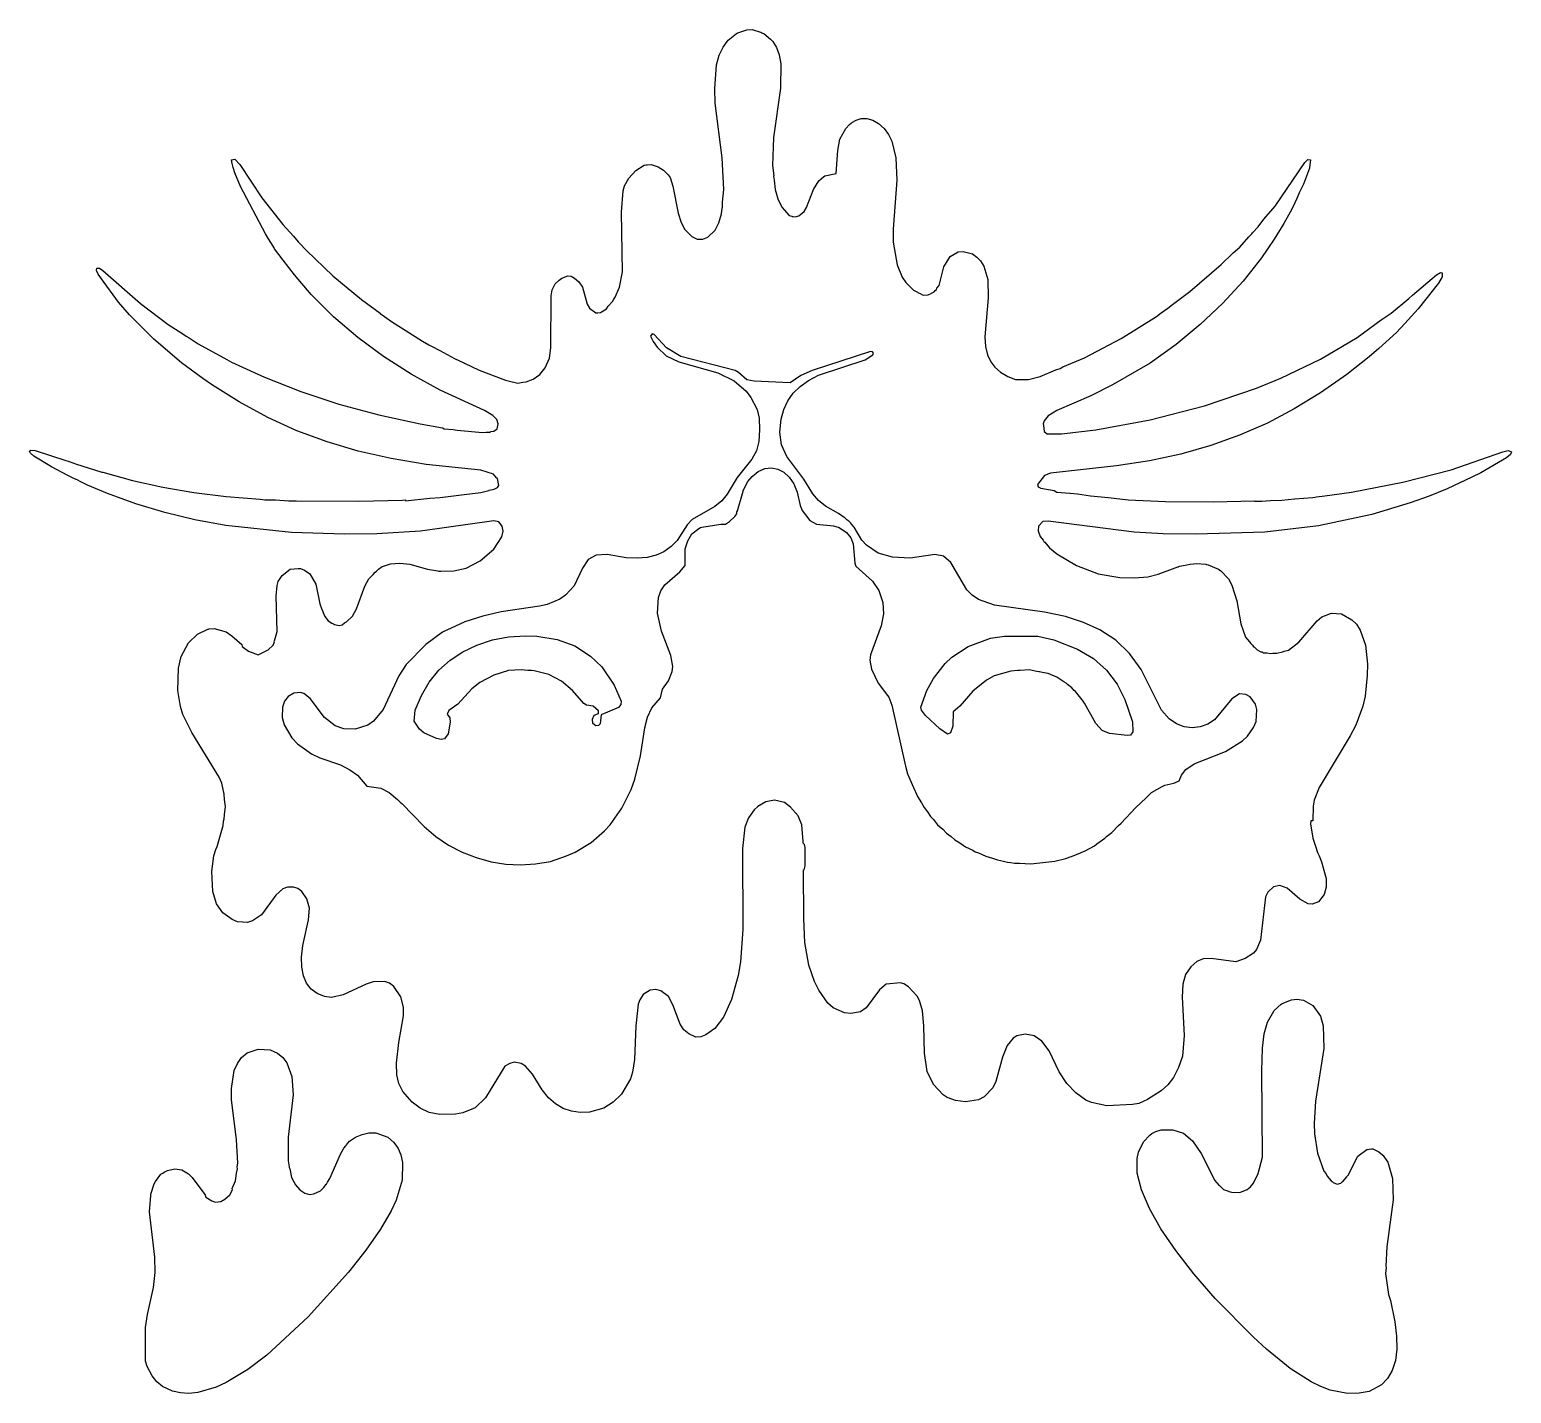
# Model space of a CAD drawing. Header units: millimetres. Extents: x 13 to 277, y 20 to 263.
import ezdxf

# ---------------------------------------------------------------- set-up
doc = ezdxf.new("R2010")
doc.units = ezdxf.units.MM
doc.layers.add('CUT', color=7, linetype='CONTINUOUS')

msp = doc.modelspace()

# ---------------------------------------------------------------- linework, layer by layer
at = {"layer": 'CUT'}
for points in [[(61.3505, 94.7375), (61.0759, 96.2685), (61.0444, 98.042), (61.2643, 100.1542), (62.2687, 104.6932), (62.4456, 106.792), (61.9418, 108.4397), (61.074, 109.7682), (60.338, 110.2921), (59.5765, 110.5282), (58.5414, 110.5288), (57.7135, 110.2454), (56.4597, 109.0998), (53.8668, 105.6201), (52.2793, 104.5269), (51.3693, 104.2528), (49.6115, 104.3741), (48.6371, 104.7732), (47.0169, 105.9609), (45.8934, 107.5775), (45.2194, 109.7802), (45.0375, 113.2994), (45.4055, 116.0865), (45.7493, 117.2192), (46.008, 117.7551), (47.0447, 121.536), (47.141, 122.2927), (47.2324, 122.7191), (47.2809, 123.3918), (47.4716, 124.8901), (47.3192, 126.1403), (47.3109, 126.1473), (47.2604, 127.0754), (46.7927, 129.0359), (46.3297, 130.1191), (41.4425, 138.0682), (39.89, 141.27), (39.427, 142.7003), (38.9711, 145.5882), (39.0907, 149.5443), (39.5675, 151.5994), (40.8885, 154.057), (42.4639, 155.6061), (42.468, 155.6086), (42.471, 155.6103), (42.4758, 155.6131), (42.4923, 155.6228), (44.2967, 156.4801), (44.4235, 156.5066), (44.4564, 156.5135), (44.5305, 156.529), (44.5858, 156.5406), (45.4778, 156.5922), (47.5663, 155.9952), (48.5821, 155.3367), (50.3833, 153.762), (50.4598, 153.4303), (51.588, 152.607), (53.265, 151.9362), (55.0641, 152.79), (55.9483, 153.6742), (56.1922, 154.2536), (56.1723, 154.36), (56.1916, 154.3899), (56.6522, 156.0869), (56.5009, 162.3615), (56.6638, 164.2907), (56.8654, 165.0022), (57.5407, 166.0771), (59.0139, 167.1636), (60.4008, 167.3269), (60.8185, 167.2799), (61.5746, 167.0117), (62.484, 166.3389), (63.5914, 164.5215), (64.2705, 161.0178), (64.597, 160.1718), (64.7984, 159.6209), (64.8225, 159.5875), (65.1542, 158.7284), (65.746, 157.9948), (66.4143, 157.5428), (66.7382, 157.46), (66.8948, 157.3332), (67.7181, 157.1503), (68.2364, 157.2722), (68.6904, 157.6545), (69.0649, 157.7936), (70.0898, 158.8045), (70.8296, 160.0956), (72.314, 164.1876), (73.0084, 165.4713), (73.7784, 166.2544), (74.1513, 166.6336), (74.3674, 166.8534), (74.7202, 167.2123), (75.3736, 167.6393), (75.3801, 167.6426), (75.3823, 167.6438), (75.3905, 167.648), (75.4235, 167.6651), (76.8859, 168.1493), (78.5167, 168.2755), (80.3213, 168.0583), (83.4872, 167.1693), (85.2924, 166.8986), (85.5009, 166.8436), (85.6237, 166.8489), (85.8594, 166.8136), (88.1899, 166.8702), (90.3654, 167.3516), (92.8704, 168.6545), (95.3077, 170.7383), (96.699, 172.9293), (96.9525, 173.9338), (96.7995, 174.8346), (96.1963, 175.5963), (95.3071, 175.7835), (82.2161, 173.9858), (74.4698, 173.4674), (68.6989, 173.4061), (59.2492, 173.7121), (47.5188, 174.9658), (42.0102, 176.0005), (36.6437, 177.2885), (31.4783, 178.8175), (26.4277, 180.643), (22.8866, 182.1728), (21.5772, 182.8101), (21.1272, 183.0291), (20.4446, 183.3613), (19.3861, 183.8765), (16.4552, 185.4135), (13.3067, 187.3298), (12.718, 187.8321), (12.5639, 188.2113), (12.7516, 188.399), (13.5421, 188.3281), (19.0317, 186.5633), (19.4725, 186.4059), (19.5588, 186.3735), (19.5834, 186.3663), (20.9111, 185.8922), (25.232, 184.553), (25.4582, 184.4972), (25.5854, 184.4562), (30.9251, 183), (36.3125, 181.8124), (41.8395, 180.8658), (47.5759, 180.1373), (53.6204, 179.6487), (53.6453, 179.6475), (54.4908, 179.5582), (56.3816, 179.5181), (58.7666, 179.3445), (59.043, 179.3931), (60.0776, 179.3443), (71.2489, 179.2835), (78.9957, 179.4971), (79.5529, 179.5372), (79.5793, 179.3787), (83.8845, 179.8494), (85.7436, 179.9834), (90.0055, 180.5187), (92.9652, 180.8423), (94.3983, 181.1777), (94.4494, 181.2614), (95.3401, 181.43), (95.9698, 181.7486), (96.1729, 182.0726), (95.9257, 183.3185), (95.8998, 183.3494), (95.8996, 183.3767), (95.7899, 183.4803), (95.2422, 184.1327), (92.9488, 184.809), (83.229, 185.8504), (77.0194, 186.8853), (71.1286, 188.2049), (65.561, 189.8478), (60.1817, 191.8335), (54.9874, 194.2001), (49.9172, 196.9803), (45.1563, 199.9528), (43.4413, 201.173), (39.6024, 203.969), (34.6836, 208.1539), (30.3399, 212.5267), (28.43, 214.7444), (25.349, 218.8969), (24.7913, 219.7289), (24.4957, 220.3932), (24.4972, 220.4854), (24.528, 220.8279), (24.9901, 220.8263), (25.6292, 220.3921), (32.3168, 214.4946), (37.2672, 210.7665), (39.6668, 209.2312), (40.4752, 208.6781), (40.9882, 208.3858), (42.5897, 207.3612), (47.7102, 204.5558), (48.5492, 204.0778), (51.7845, 202.5779), (51.939, 202.5499), (54.4251, 201.3995), (60.8787, 198.8431), (67.6458, 196.5975), (74.7886, 194.674), (82.1517, 193.0616), (86.128, 192.3866), (86.4705, 192.1852), (88.0486, 192.0606), (88.7782, 191.9367), (93.2851, 191.5119), (93.9108, 191.5876), (94.6606, 191.6264), (94.7384, 191.6877), (95.3196, 191.758), (95.8754, 192.2088), (96.0458, 193.0907), (95.8546, 193.8441), (95.1258, 194.577), (93.6146, 195.4819), (85.7238, 199.0783), (80.5517, 201.9078), (75.6299, 205.0554), (71.0445, 208.4474), (66.7334, 212.1457), (62.7575, 216.1199), (59.7437, 219.6442), (57.7426, 222.2374), (56.2258, 224.2879), (56.1256, 224.4476), (55.9514, 224.7251), (55.1241, 226.0432), (54.5714, 226.9239), (50.1451, 235.3702), (49.1125, 237.8304), (48.8866, 238.5945), (48.8367, 238.7636), (48.771, 238.9857), (48.6316, 239.4574), (48.5516, 240.1178), (49.1181, 240.2453), (50.0334, 239.3168), (53.934, 233.3359), (57.6727, 228.5958), (59.569, 226.5085), (60.4438, 225.4928), (60.6244, 225.3468), (61.882, 223.9626), (66.617, 219.4715), (71.6989, 215.2426), (75.0099, 212.8165), (75.0277, 212.7269), (75.8213, 212.222), (77.0559, 211.3173), (82.6017, 207.8019), (83.7339, 207.187), (84.1721, 206.9082), (85.6552, 206.1436), (88.2822, 204.7169), (89.9481, 203.9304), (90.0065, 203.9003), (90.0476, 203.8834), (92.6601, 202.65), (97.3712, 200.8374), (97.8187, 200.7482), (99.5628, 200.3227), (100.4861, 200.4953), (101.0559, 200.5396), (102.3264, 201.0199), (103.5197, 201.8514), (104.4463, 203.0508), (105.2409, 204.7721), (105.4702, 206.6349), (105.5314, 215.884), (105.6984, 216.9301), (106.2138, 217.9995), (106.9486, 218.7007), (107.4112, 219.0312), (107.4335, 219.044), (108.46, 219.4642), (109.0838, 219.394), (109.6967, 219.0114), (110.4244, 218.4086), (111.0782, 217.4113), (111.9312, 214.379), (112.317, 213.6715), (113.4849, 212.8592), (113.6701, 212.8728), (113.7325, 212.8397), (113.8196, 212.8837), (114.319, 212.9203), (115.3582, 213.5969), (115.6868, 214.0258), (116.4643, 214.9024), (116.6554, 215.2902), (116.939, 215.6605), (117.7139, 217.4301), (118.2155, 220.1482), (118.0635, 230.7857), (118.3388, 234.5906), (118.5779, 235.4639), (119.3394, 236.8345), (120.6256, 238.2492), (122.104, 239.1425), (122.4627, 239.2146), (122.4752, 239.2157), (122.5355, 239.2211), (122.6084, 239.2277), (123.3127, 239.2908), (124.5774, 238.8914), (125.5422, 238.2665), (126.3463, 237.4342), (126.6949, 236.9457), (127.2218, 235.4023), (128.1716, 230.6014), (128.677, 228.9312), (129.3209, 227.6815), (130.1111, 226.9082), (130.1287, 226.885), (130.1437, 226.8763), (130.5882, 226.4412), (131.5571, 225.9951), (132.5509, 225.9786), (133.4489, 226.3319), (134.7243, 227.6005), (135.3955, 228.8854), (135.8792, 230.5245), (135.9743, 231.5042), (136.0257, 231.7107), (136.076, 232.5521), (136.2971, 234.8301), (135.9642, 240.4821), (134.7424, 250.2404), (134.6515, 252.8489), (134.9863, 257.0233), (135.4681, 258.7859), (136.1439, 260.1963), (136.8779, 261.2213), (137.0412, 261.4261), (137.0522, 261.4398), (137.0544, 261.4425), (137.055, 261.4433), (138.5558, 262.6361), (138.7054, 262.7077), (138.7412, 262.7248), (138.754, 262.731), (138.7914, 262.7489), (140.4124, 263.2798), (141.3382, 263.318), (142.8426, 262.895), (142.8657, 262.8832), (143.0836, 262.7719), (143.2, 262.7124), (143.3862, 262.6173), (144.6003, 261.6003), (145.0079, 261.1975), (145.6596, 260.1518), (146.1531, 258.83), (146.4384, 257.2121), (146.3829, 252.8895), (145.1613, 244.0782), (144.9802, 239.1016), (145.1875, 237.264), (145.151, 237.2151), (145.2772, 236.4691), (145.4599, 234.8488), (145.9363, 233.143), (146.5962, 231.6825), (147.9455, 230.2318), (148.3957, 230.1043), (148.4912, 230.0335), (148.6533, 230.0313), (148.9726, 229.9409), (149.637, 230.1244), (150.5802, 230.9148), (151.0328, 231.6514), (152.2894, 234.8278), (153.2094, 236.381), (154.0685, 237.0784), (154.3066, 237.2645), (156.2788, 237.6736), (156.5788, 241.8082), (156.9766, 243.8263), (158.0049, 245.7111), (158.0205, 245.7287), (158.6956, 246.4347), (158.9951, 246.6559), (159.0424, 246.6909), (159.1391, 246.7623), (159.1949, 246.8035), (159.7551, 247.1466), (159.8642, 247.1971), (160.7699, 247.4587), (161.7759, 247.4628), (162.8514, 247.1673), (163.8605, 246.5678), (164.8361, 245.6867), (165.6048, 244.6558), (166.1953, 243.4659), (166.9284, 240.5034), (167.1166, 236.4728), (166.4456, 227.7745), (166.4456, 225.4431), (167.1646, 221.384), (168.0866, 219.2019), (168.7107, 218.2385), (170.1096, 216.8732), (170.7716, 216.5378), (170.94, 216.4011), (171.153, 216.3447), (171.8266, 216.0034), (172.702, 216.0403), (173.2064, 216.3182), (173.2431, 216.3217), (173.32, 216.3807), (173.7497, 216.6174), (173.9505, 216.8648), (174.1616, 217.0269), (174.2687, 217.2567), (174.6667, 217.7471), (175.4977, 221.0554), (176.6394, 222.9121), (178.0688, 223.7203), (178.9288, 223.8005), (180.5738, 223.3636), (181.3447, 222.8051), (182.0433, 222.1046), (182.5929, 221.198), (183.3084, 218.7819), (183.3998, 215.5408), (182.8212, 208.5829), (182.9418, 206.8518), (183.2698, 205.3956), (183.8525, 204.1525), (184.597, 203.1539), (185.5714, 202.2913), (186.9018, 201.5112), (188.294, 200.9913), (190.6057, 200.9889), (192.657, 201.5285), (195.4805, 202.7061), (196.2002, 202.9642), (196.7275, 203.2262), (200.555, 204.8227), (207.0951, 208.2614), (213.3681, 212.2313), (214.2517, 212.8848), (215.3967, 213.6759), (216.2473, 214.3607), (219.3328, 216.6427), (224.9316, 221.449), (226.9977, 223.5152), (227.0549, 223.5374), (228.2189, 224.5538), (229.8607, 226.3784), (230.0336, 226.5513), (230.1712, 226.714), (230.3619, 226.9089), (230.5321, 227.1246), (231.4841, 228.1826), (232.5503, 229.5287), (234.5344, 231.8759), (239.8505, 239.623), (240.3656, 240.1556), (240.8389, 240.115), (240.6631, 238.737), (240.6388, 238.6493), (239.5674, 235.7592), (238.8451, 234.225), (238.3795, 233.2358), (237.6644, 231.7167), (237.2429, 230.8214), (236.0851, 228.7916), (234.3619, 225.957), (232.106, 222.6324), (228.8524, 218.5274), (225.1831, 214.5506), (221.1897, 210.7721), (216.9004, 207.2129), (212.2918, 203.8948), (205.5422, 200.0166), (201.6882, 198.0901), (195.6233, 195.4526), (194.0572, 194.4896), (193.3517, 193.6378), (193.1875, 193.0746), (193.2378, 192.7597), (193.2378, 192.7591), (193.238, 192.7587), (193.4022, 191.7312), (193.9353, 191.3293), (196.476, 191.2972), (202.5753, 191.9954), (212.2583, 193.7914), (221.9705, 196.3179), (231.2378, 199.4581), (235.5288, 201.2235), (242.6015, 204.6232), (249.1416, 208.4854), (253.4591, 211.5928), (255.2129, 212.8177), (258.3434, 215.4017), (259.0031, 216.0002), (263.3064, 219.6032), (263.9978, 220.0324), (264.3084, 219.9722), (264.2834, 219.2582), (263.6683, 218.1539), (260.0469, 213.5504), (257.6784, 210.9534), (256.1911, 209.372), (253.0275, 206.5139), (251.3126, 205.0282), (247.3134, 201.8934), (242.6497, 198.6319), (237.9454, 195.7598), (233.148, 193.2227), (228.1991, 191.0402), (223.0939, 189.207), (217.7437, 187.6793), (212.1532, 186.4886), (206.2482, 185.5754), (194.5185, 184.3031), (193.4574, 183.8583), (192.2007, 182.2548), (192.2803, 181.8546), (192.7984, 181.6313), (195.1586, 181.1809), (195.6306, 180.9033), (197.9479, 180.7203), (197.9822, 180.7546), (199.3421, 180.5973), (201.6576, 180.2584), (204.8393, 179.9615), (208.3367, 179.557), (214.9942, 179.2531), (223.5866, 179.1616), (230.7918, 179.3602), (230.9336, 179.2852), (232.1889, 179.3144), (233.6999, 179.4404), (235.7492, 179.4969), (237.9823, 179.7096), (238.0396, 179.7107), (241.2325, 179.9849), (241.9042, 180.0831), (243.409, 180.2264), (248.1282, 180.8961), (257.2938, 182.6617), (265.9228, 184.8878), (275.1063, 188.0905), (276.0576, 188.3387), (276.6379, 188.1134), (276.4738, 187.6318), (275.7491, 187.0353), (271.1694, 184.3293), (269.5743, 183.559), (265.1814, 181.4765), (261.9702, 180.1915), (258.6241, 178.9944), (251.7652, 176.9519), (242.2826, 174.9328), (232.7255, 173.8031), (220.4491, 173.406), (214.5942, 173.467), (209.4215, 173.7731), (194.0838, 175.7522), (193.1104, 175.6786), (192.3742, 174.8297), (192.3107, 174.0129), (192.6496, 173.0246), (193.2075, 172.344), (193.3253, 172.1332), (193.5052, 171.9808), (194.3235, 170.9825), (195.6482, 169.8945), (199.1173, 167.8538), (203.0228, 166.3432), (206.8454, 165.6833), (209.4843, 165.6232), (211.8345, 165.8027), (213.6963, 166.2798), (216.7217, 167.4185), (217.1778, 167.5797), (217.3066, 167.6253), (217.389, 167.6544), (217.5598, 167.7148), (219.4131, 168.093), (220.584, 168.2048), (222.1936, 168.05), (222.2747, 168.0292), (222.325, 168.0162), (222.3817, 168.0016), (222.6085, 167.9432), (224.4419, 167.163), (224.8304, 166.8654), (226.2174, 165.4928), (226.8412, 164.3478), (227.7254, 161.5724), (228.4351, 157.4266), (229.2812, 155.0838), (229.9792, 154.2499), (230.1765, 153.9384), (230.4903, 153.6392), (230.7103, 153.3763), (230.8715, 153.2756), (231.3301, 152.8383), (231.9957, 152.4823), (232.2023, 152.4445), (232.4284, 152.3033), (233.1236, 152.2759), (233.6573, 152.1783), (234.1002, 152.2375), (234.8415, 152.2082), (235.8382, 152.4697), (236.0372, 152.4962), (236.1475, 152.5508), (236.9092, 152.7506), (238.737, 154.206), (242.0055, 157.9899), (242.866, 158.6827), (244.5921, 159.3691), (244.5924, 159.3691), (244.5933, 159.3693), (244.5938, 159.3693), (244.611, 159.3717), (246.3699, 159.2101), (248.2308, 158.1766), (249.033, 157.3715), (249.6953, 156.3013), (250.6226, 153.6513), (250.9986, 150.2513), (250.9685, 148.2596), (250.6026, 144.5377), (250.194, 142.8071), (248.913, 139.3913), (247.9289, 137.5123), (242.3582, 128.2606), (241.5178, 126.0188), (241.3062, 124.9456), (241.2736, 122.3288), (240.9107, 122.3288), (240.8192, 121.8104), (241.2766, 119.2796), (241.6229, 118.1608), (241.6556, 118.0161), (241.7173, 117.8558), (242.0694, 116.7183), (242.3822, 116.1273), (242.789, 115.0701), (243.6139, 112.0468), (243.6516, 110.503), (243.2938, 109.2161), (242.2853, 107.932), (241.1147, 107.4893), (240.4029, 107.5753), (238.9527, 108.3813), (236.6556, 110.3624), (235.3497, 110.8328), (234.2562, 110.6021), (233.2177, 109.6422), (232.8264, 108.7862), (231.9412, 101.1105), (231.2212, 99.4312), (230.6569, 98.7896), (229.199, 97.8063), (227.5446, 97.2087), (223.1426, 97.8459), (221.6842, 97.759), (220.5912, 97.2866), (219.4965, 96.3159), (218.5682, 94.9776), (218.0645, 93.2723), (217.9473, 90.912), (218.3429, 84.112), (217.9991, 80.4343), (217.3235, 78.4077), (216.397, 76.6135), (215.4377, 75.31), (214.2515, 74.2117), (211.8158, 72.7103), (210.2286, 72.008), (209.1446, 71.7806), (204.5144, 71.5639), (201.8197, 72.1644), (200.8176, 72.6066), (199.018, 73.8572), (197.3949, 75.5674), (196.0361, 77.6321), (194.2724, 81.3705), (192.9688, 83.0699), (191.5882, 84.0454), (189.9599, 84.3365), (188.5112, 84.0381), (187.8708, 83.6457), (186.7732, 82.3053), (185.9591, 80.2121), (184.7743, 75.8759), (184.2018, 74.7456), (182.6647, 73.1542), (181.6771, 72.6656), (179.3499, 72.2972), (177.5995, 72.4911), (176.104, 73.0404), (175.36, 73.513), (173.6265, 75.3437), (172.5365, 77.6718), (172.0356, 80.9231), (171.9418, 85.8), (171.6969, 88.4657), (171.1782, 90.3449), (170.7688, 91.09), (169.2176, 92.7694), (168.3796, 93.3177), (167.7833, 93.4554), (165.2209, 93.2573), (164.0005, 92.2344), (161.6652, 89.0152), (160.6575, 88.3435), (158.9371, 87.9996), (157.7755, 88.1348), (155.7783, 89.0445), (154.8153, 89.8843), (153.2252, 92.1777), (152.4682, 93.7238), (151.4262, 96.6399), (150.7224, 100.6784), (150.5371, 104.8881), (150.4794, 113.6082), (150.5944, 113.6082), (150.7774, 114.3095), (150.7774, 117.6026), (150.6859, 118.1514), (150.4481, 118.3416), (150.4458, 118.6882), (150.2047, 121.6137), (149.5171, 123.2152), (148.1615, 124.8002), (147.1065, 125.6032), (145.3365, 126.0464), (143.772, 125.7125), (142.3649, 124.9237), (141.7111, 124.3368), (140.6586, 122.9009), (140.0291, 121.2149), (139.6135, 117.434), (139.6747, 102.9993), (139.2441, 97.2252), (138.8442, 94.7704), (137.6736, 90.4991), (136.2395, 87.3866), (134.6854, 85.3603), (133.0551, 84.1913), (132.1983, 83.8893), (131.3061, 83.8277), (130.0204, 84.3741), (129.1574, 85.1089), (128.4804, 86.1083), (127.2158, 89.5565), (126.435, 91.0605), (125.0845, 92.0474), (124.1396, 92.2663), (123.1473, 92.1743), (121.8789, 91.4195), (121.2882, 90.4766), (121.0345, 89.6607), (120.6175, 85.793), (120.3413, 79.7963), (120.0054, 77.5662), (119.6311, 76.4034), (118.0242, 73.667), (116.5652, 72.2077), (114.9093, 71.1691), (112.3186, 70.4421), (110.6975, 70.3752), (109.1078, 70.5943), (107.6348, 71.0962), (106.2894, 71.9088), (105.0115, 73.0001), (103.8808, 74.4154), (102.1691, 77.1928), (100.9108, 78.6553), (100.1697, 79.1286), (98.8937, 79.3353), (98.1363, 79.1369), (97.2366, 78.609), (93.7841, 73.0048), (91.9819, 71.2328), (89.7811, 70.2983), (88.4592, 70.1035), (85.6723, 70.0421), (83.7717, 70.3891), (82.1828, 71.1382), (80.7643, 72.213), (79.0549, 74.1361), (78.3378, 75.5392), (78.0279, 77.1048), (77.9683, 79.1463), (78.3646, 82.8345), (79.1863, 87.5786), (79.2184, 89.1491), (78.7268, 90.9949), (77.494, 92.8564), (76.7198, 93.4071), (75.8643, 93.7251), (73.8044, 93.6487), (72.5277, 93.2461), (68.4648, 91.3367), (66.3563, 90.8964), (65.1282, 91.0569), (63.7983, 91.5666), (62.7178, 92.3642), (61.8919, 93.4167)], [(127.1753, 149.8497), (126.8563, 151.8322), (125.1726, 156.16), (124.4713, 159.3613), (124.6197, 162.1386), (125.0561, 163.3135), (125.7589, 164.4138), (128.4147, 166.7346), (129.4195, 167.8476), (129.3801, 170.7885), (129.8432, 172.217), (130.5825, 173.474), (131.8168, 174.405), (132.1222, 174.6301), (132.3718, 174.6961), (135.7624, 175.2274), (135.7755, 175.2013), (136.5682, 175.2318), (137.3, 175.6587), (138.2453, 176.5735), (138.5807, 177.0613), (138.5807, 177.4301), (138.708, 177.6097), (139.5936, 180.6777), (139.792, 181.3249), (140.5654, 182.7808), (141.3149, 183.6892), (142.374, 184.5661), (143.568, 185.1022), (144.7593, 185.228), (145.914, 185.0011), (147.0019, 184.4538), (147.9478, 183.5704), (148.7663, 182.3742), (149.3523, 180.9293), (149.8856, 178.516), (150.2541, 177.6329), (151.6386, 175.8314), (152.7952, 175.2139), (155.8339, 174.9144), (156.8238, 174.624), (158.1691, 173.7148), (158.9144, 172.7796), (159.3577, 171.7116), (159.6408, 168.2681), (159.8361, 167.7111), (162.7783, 165.052), (163.9024, 163.4144), (164.6396, 161.2324), (164.7684, 159.2385), (164.3295, 157.108), (162.3941, 151.8949), (162.3028, 150.9839), (162.5728, 149.3858), (163.8169, 146.8738), (165.4375, 144.6998), (165.6618, 144.3613), (166.2472, 142.9613), (168.6366, 132.0727), (169.0348, 130.7346), (170.0926, 128.2932), (170.3066, 127.7394), (170.4177, 127.5426), (170.7834, 126.6986), (171.5407, 125.5529), (172.0149, 124.7128), (172.5849, 123.9732), (173.1412, 123.1316), (173.6334, 122.6128), (174.3655, 121.663), (175.2972, 120.8593), (175.9546, 120.1664), (176.826, 119.5404), (177.4705, 118.9845), (178.1773, 118.5698), (179.3346, 117.7385), (180.6458, 117.1214), (181.1027, 116.8533), (181.6566, 116.6457), (182.9581, 116.0332), (184.1436, 115.7135), (185.0531, 115.3727), (186.1252, 115.1792), (186.8483, 114.9842), (187.4585, 114.9387), (188.1011, 114.8227), (189.0046, 114.8232), (190.984, 114.6753), (195.2981, 115.1846), (197.233, 115.6356), (198.0168, 115.9414), (198.2277, 115.9971), (199.8587, 116.6426), (199.9717, 116.7043), (200.7032, 116.9898), (202.3331, 117.9124), (202.7222, 118.2071), (202.7569, 118.2261), (204.2065, 119.2812), (204.5039, 119.5564), (205.4174, 120.2483), (206.6294, 121.5231), (207.0887, 121.9481), (209.6773, 124.6759), (211.5469, 126.4653), (212.1246, 127.0182), (212.3136, 127.1992), (212.5277, 127.404), (214.3778, 128.4683), (214.8897, 128.6926), (216.5089, 129.0628), (217.4401, 129.473), (217.8303, 130.4832), (218.6399, 131.4851), (220.1156, 132.5012), (225.6759, 134.7197), (228.7458, 136.6259), (229.5843, 137.4047), (230.7065, 138.9576), (231.1401, 140.0532), (231.2979, 142.1996), (231.0536, 143.1218), (230.0905, 144.4625), (229.3244, 144.8757), (228.2112, 144.9713), (226.8217, 144.1064), (223.7559, 140.3714), (222.5177, 139.5481), (221.1679, 139.0782), (219.7475, 138.9207), (218.2953, 139.1101), (216.9406, 139.6311), (215.6479, 140.5273), (214.3111, 142.0469), (210.6401, 149.2889), (208.5943, 152.1815), (206.1569, 154.5329), (203.3174, 156.3796), (200.3824, 157.7129), (197.1825, 158.749), (193.4541, 159.5362), (184.5369, 160.7837), (181.6525, 161.8019), (180.5241, 162.5704), (179.6127, 163.5126), (176.7388, 168.367), (175.4507, 169.5091), (173.892, 169.7759), (169.4652, 169.1693), (166.3713, 169.3208), (163.8125, 170.0504), (161.6875, 171.4672), (160.9021, 172.3818), (159.493, 174.6945), (159.1186, 175.1174), (158.9431, 175.3952), (158.6692, 175.6247), (158.5457, 175.7642), (158.2176, 176.0034), (157.911, 176.2605), (157.711, 176.3727), (156.6937, 177.1143), (154.3926, 178.3947), (153.1744, 179.3999), (152.1428, 180.5835), (150.5677, 183.2326), (147.5068, 187.2799), (146.5889, 189.3606), (146.2388, 191.5998), (146.4824, 193.9437), (146.9625, 195.6663), (147.686, 197.1947), (148.6667, 198.5415), (149.88, 199.7547), (151.3923, 200.8229), (153.1521, 201.746), (161.4581, 204.4702), (162.8486, 205.3647), (162.9384, 205.6501), (162.7686, 205.938), (162.4382, 205.9883), (152.0285, 202.5648), (150.0192, 201.6946), (148.1041, 200.3948), (141.7188, 200.6655), (140.3768, 200.9327), (138.9271, 202.2231), (138.2773, 202.5747), (128.6309, 205.0514), (126.0512, 206.618), (123.8578, 209.0155), (123.5062, 209.1101), (123.2055, 208.6868), (123.6758, 207.77), (124.3746, 206.7144), (125.9865, 205.1787), (128.242, 204.1166), (135.2265, 202.1738), (138.1387, 200.76), (140.2777, 198.9216), (141.1189, 197.7932), (142.2421, 195.6076), (142.6023, 194.1043), (142.6627, 192.0242), (142.5358, 189.9433), (142.1291, 188.2958), (141.2983, 186.7833), (138.6836, 183.5158), (136.9047, 180.5583), (135.9415, 179.3718), (134.6785, 178.3666), (130.6342, 176.0403), (129.7739, 175.0598), (127.979, 172.3242), (126.8869, 171.2011), (125.6042, 170.2786), (124.1955, 169.6672), (122.6328, 169.2678), (120.8607, 169.1385), (118.8657, 169.2339), (115.5184, 169.7786), (113.5255, 169.6754), (112.1069, 168.8823), (111.0995, 167.3932), (109.6339, 164.1976), (108.085, 162.5514), (107.0412, 161.8653), (104.786, 160.9206), (103.4356, 160.6038), (96.6091, 159.5676), (93.3181, 158.8057), (90.1273, 157.8014), (86.1369, 155.9544), (83.1512, 153.78), (79.661, 150.2003), (78.3883, 148.1703), (75.5924, 142.212), (73.8515, 140.1186), (72.8249, 139.3912), (70.6041, 138.676), (68.562, 138.7674), (66.9918, 139.2596), (65.1079, 140.7419), (62.5725, 144.1587), (61.4243, 145.0385), (60.8213, 145.2303), (59.6241, 145.0905), (58.6169, 144.483), (58.0049, 143.6557), (57.6235, 142.5859), (57.5852, 140.7576), (57.9458, 139.4479), (59.2661, 137.1524), (60.2898, 136.0655), (62.8072, 134.304), (64.3126, 133.5842), (67.961, 132.3059), (69.6478, 131.4472), (71.0168, 130.4866), (72.6708, 128.5215), (75.1623, 128.1382), (76.6235, 127.3958), (78.124, 126.1497), (78.3777, 125.9039), (78.4935, 125.7917), (78.6273, 125.6621), (78.8862, 125.4113), (82.8571, 121.3601), (84.9602, 119.5325), (87.2319, 118.038), (89.6474, 116.7677), (92.16, 115.7962), (94.8004, 115.06), (97.4301, 114.6394), (100.0581, 114.5206), (102.7204, 114.6743), (105.3801, 115.1303), (108.2667, 116.083), (109.7739, 116.79), (112.615, 118.5156), (115.0024, 120.5449), (116.0192, 121.6547), (118.115, 124.619), (119.7486, 127.9105), (120.3938, 129.7532), (121.4187, 133.9437), (122.2196, 138.8881), (122.3074, 139.3255), (122.3236, 139.4065), (122.3305, 139.4408), (122.3344, 139.4604), (122.6872, 140.8447), (123.4523, 142.4604), (124.9785, 144.2349), (125.334, 145.8208), (126.4028, 147.3185), (127.0614, 148.9326)], [(109.7155, 153.5364), (112.5044, 151.7148), (114.5482, 149.7684), (116.725, 146.5372), (117.9597, 143.6854), (117.95, 143.0482), (117.539, 142.5559), (114.4379, 141.2044), (114.253, 139.6465), (113.9419, 139.3067), (113.4455, 139.2591), (112.9282, 139.7171), (112.8551, 140.4871), (113.1958, 141.1473), (113.9449, 141.4857), (113.9264, 141.9503), (112.9847, 142.7592), (111.8364, 142.9554), (111.3283, 143.247), (109.3222, 145.5576), (107.342, 147.261), (105.1103, 148.4063), (102.4656, 149.0721), (102.0298, 149.1073), (101.8973, 149.1373), (101.3771, 149.16), (100.1802, 149.2566), (97.8891, 149.1324), (95.3189, 148.3215), (92.7957, 146.9966), (91.3959, 145.8624), (88.8828, 143.1054), (87.2861, 142.0227), (86.9974, 141.362), (87.4569, 140.703), (87.5332, 139.9033), (87.1442, 137.8733), (86.5034, 136.978), (85.9043, 136.8477), (85.0822, 137.0346), (82.8443, 138.0555), (82.0237, 138.6505), (81.1185, 140.1012), (81.2676, 142.0502), (82.3905, 144.7005), (83.7827, 147.0749), (85.5167, 149.1738), (87.5006, 150.9733), (89.7587, 152.4696), (92.2526, 153.6746), (95.0417, 154.5838), (97.9353, 155.1345), (100.9616, 155.3161), (102.9711, 155.2256), (106.5701, 154.6737)], [(209.095, 139.9851), (209.1652, 138.1761), (208.7856, 137.6374), (208.1433, 137.5492), (204.9932, 137.8851), (203.7058, 138.4554), (202.5821, 139.6986), (200.5612, 143.3369), (200.3738, 143.5664), (200.3625, 143.5873), (198.9524, 145.3869), (198.7255, 145.5855), (198.332, 146.0675), (197.5284, 146.633), (197.2745, 146.8552), (196.8756, 147.0924), (195.6591, 147.9486), (194.1066, 148.5718), (193.3759, 148.7115), (193.2888, 148.7433), (192.5398, 148.8772), (192.4932, 148.8926), (192.4301, 148.8968), (192.0755, 148.9602), (190.7026, 149.2227), (189.0769, 149.1328), (188.8181, 149.1333), (188.6874, 149.1112), (187.4113, 149.0406), (184.4573, 148.1546), (183.0801, 147.4398), (180.6416, 145.4611), (178.3487, 142.8047), (177.185, 141.7781), (177.1079, 139.2153), (176.6851, 138.0358), (176.1259, 137.7628), (174.8084, 138.7376), (172.2509, 141.1125), (171.5263, 142.0532), (171.3638, 142.5942), (172.4778, 145.5855), (173.6436, 147.7047), (175.705, 150.3866), (176.9408, 151.5335), (179.8492, 153.4117), (183.818, 154.9163), (186.3213, 155.2559), (192.2196, 155.2534), (195.1227, 154.6032), (199.3413, 152.922), (202.1393, 151.264), (204.4599, 149.1966), (206.3643, 146.7018), (207.7785, 143.9937)], [(211.0562, 65.1758), (212.2108, 66.3576), (212.5771, 66.6331), (213.2667, 66.9972), (214.221, 67.2877), (216.3322, 67.3159), (218.2354, 66.7117), (219.8306, 65.3423), (221.357, 63.0479), (223.3762, 59.0993), (223.7551, 58.3407), (224.1479, 57.8615), (224.1726, 57.824), (224.2029, 57.7945), (224.4536, 57.4886), (224.6333, 57.3729), (225.3496, 56.6715), (226.2314, 56.3442), (226.2798, 56.3131), (226.3277, 56.3085), (226.7342, 56.1576), (228.2697, 56.153), (229.565, 56.6528), (230.1721, 57.1587), (230.6945, 57.7803), (231.5297, 59.4837), (232.2876, 62.4196), (232.1938, 77.8163), (232.2852, 81.838), (232.5664, 84.4199), (233.1934, 86.4768), (234.2833, 88.4231), (234.3793, 88.5261), (235.6111, 89.6973), (235.7827, 89.8172), (237.4529, 90.4611), (238.3976, 90.5522), (239.6117, 90.3657), (241.2461, 89.4164), (242.5951, 87.5641), (243.0952, 85.7941), (243.2225, 81.8074), (241.7604, 72.427), (241.4868, 68.4073), (241.5489, 66.5587), (242.0871, 63.12), (243.2136, 59.9293), (243.6082, 59.4436), (243.8314, 59.0251), (244.51, 58.2077), (244.7057, 58.0926), (244.8584, 57.9046), (245.5749, 57.6351), (246.2694, 57.79), (246.4675, 58.0092), (246.6818, 58.1278), (247.3157, 58.9277), (247.3395, 58.9744), (247.5803, 59.2409), (249.288, 62.5778), (250.8885, 63.7776), (251.7345, 63.9124), (251.9445, 63.897), (253.0464, 63.3754), (253.6638, 62.8198), (253.6701, 62.8128), (253.6872, 62.794), (253.7764, 62.6958), (254.0535, 62.3905), (254.6119, 61.5417), (254.6165, 61.5325), (254.6167, 61.532), (254.6175, 61.5304), (254.6206, 61.5239), (255.4518, 58.6375), (255.5722, 54.8271), (254.4455, 46.4553), (254.2931, 42.9766), (254.3083, 42.7859), (254.2965, 42.7761), (254.205, 41.7089), (254.7234, 37.9584), (255.1074, 36.8564), (255.872, 33.0709), (256.1805, 30.5233), (256.2136, 28.2173), (255.9649, 26.206), (255.4168, 24.426), (254.5857, 23.0139), (253.4767, 21.8436), (251.3141, 20.6763), (249.4849, 20.3684), (247.4379, 20.3378), (244.3484, 20.8899), (242.6999, 21.5393), (240.9476, 22.3848), (237.2279, 24.7936), (233.0031, 28.2212), (230.7085, 30.3317), (223.8709, 37.2603), (220.0381, 41.6452), (216.813, 45.7831), (214.1539, 49.6633), (212.1316, 53.2757), (210.7169, 56.5911), (209.9678, 59.5499), (209.9409, 62.1894), (210.1644, 63.2865)], [(34.1496, 55.6326), (34.1524, 55.6575), (34.1545, 55.6758), (34.1726, 55.8368), (34.7793, 57.6737), (34.971, 58.0905), (35.9707, 59.4016), (36.1838, 59.5234), (36.3073, 59.5941), (36.5518, 59.734), (37.1312, 60.0654), (38.4709, 60.3657), (39.6975, 60.1922), (40.8641, 59.4633), (41.5409, 58.7892), (43.7847, 55.7604), (43.904, 55.674), (43.8431, 55.6436), (43.9956, 55.3081), (45.0323, 54.6373), (45.7031, 54.4239), (46.6179, 54.5459), (47.3802, 54.9422), (48.2339, 55.735), (48.6913, 56.5888), (48.6308, 56.8507), (49.2566, 58.2275), (49.4359, 59.5904), (49.5808, 60.3141), (49.5783, 60.6719), (49.6695, 61.3651), (49.4597, 65.5157), (48.5425, 72.6916), (48.5145, 74.674), (49.0418, 77.8776), (49.6069, 79.1339), (50.3133, 80.1497), (51.3137, 80.9872), (51.3137, 80.9873), (51.3144, 80.9876), (51.3218, 80.9914), (53.2819, 81.6752), (55.4567, 81.5562), (56.7671, 80.9722), (57.676, 80.1869), (58.3988, 79.2328), (59.2942, 76.8156), (59.5112, 73.5213), (58.6571, 66.0134), (58.6268, 61.7691), (58.8451, 60.7179), (58.8354, 60.5884), (58.9201, 60.3563), (59.2438, 58.7973), (59.9447, 57.5142), (60.7079, 56.6081), (61.5854, 55.9912), (62.4486, 55.7956), (63.2089, 55.8669), (64.4192, 56.4252), (65.0191, 56.9982), (65.4126, 57.5949), (65.4587, 57.6397), (65.6771, 57.9959), (66.0895, 58.6213), (67.9488, 62.9447), (68.5604, 64.0082), (68.928, 64.4684), (68.9617, 64.5106), (69.0607, 64.6346), (69.2733, 64.9008), (69.5923, 65.2528), (70.6349, 65.98), (71.8016, 66.4845), (73.002, 66.7372), (74.2432, 66.7301), (76.4285, 65.9603), (77.4147, 65.117), (77.8327, 64.5667), (78.2425, 63.9724), (78.742, 62.8422), (79.0248, 61.4934), (78.9273, 58.3298), (77.8761, 54.7863), (77.0112, 52.8764), (75.081, 49.5704), (72.4841, 45.8747), (69.3679, 41.9037), (62.2334, 33.9765), (54.8425, 27.134), (51.4538, 24.5767), (47.6107, 22.2433), (45.8228, 21.4438), (42.5302, 20.4985), (40.9503, 20.3383), (39.4535, 20.4318), (38.0228, 20.7531), (36.2214, 21.5775), (35.2532, 22.4072), (34.4077, 23.4684), (33.5032, 25.1159), (33.2147, 26.0641), (33.2073, 32.0724), (33.5439, 34.3972), (34.6402, 39.2076), (34.9436, 41.8802), (34.882, 44.6271), (33.9383, 52.6919), (34.1475, 55.6143)]]:
    msp.add_lwpolyline(points, close=True, dxfattribs=at)

doc.saveas('drawing.dxf')
